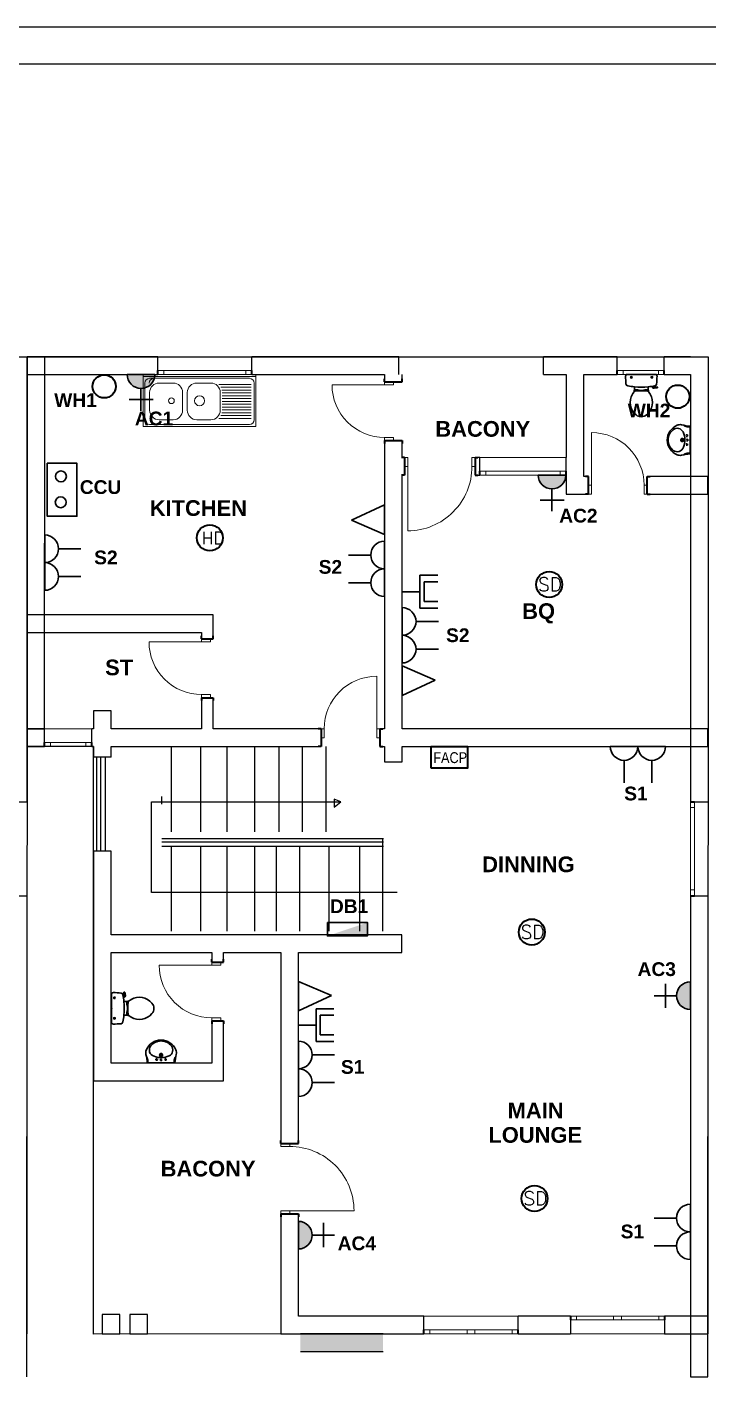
# Model space of a CAD drawing. Header units: inches. Extents: x 23 to 2032867, y 13 to 664695.
# Drawn here: x 296983 to 305670, y 297111 to 314318 of the extents above; entities that cross this region are included whole.
import ezdxf
from ezdxf.enums import TextEntityAlignment as Align

# ---------------------------------------------------------------- set-up
doc = ezdxf.new("R2010")
doc.units = ezdxf.units.IN
doc.header["$MEASUREMENT"] = 0
for name, pattern in [('DASHDOT', [1, 0.5, -0.25, 0, -0.25]), ('DASHED1', [1, 0.3, -0.4, 0.3]), ('Hidden Line', [391.222223, 282.222223, -109])]:
    doc.linetypes.add(name, pattern=pattern)
for name, color, linetype, lineweight, true_color in [('2D Drafting - General_Pen_No__62', 7, 'Continuous', 20, 0xaaaaaa), ('2D Drafting - General_Pen_No__82', 7, 'Continuous', 20, 0xaaaaaa), ('Annotation - Text_Pen_No__86', 7, 'Continuous', 20, 0x5555ff), ('ARCHICAD Doors_Pen_No__23', 7, 'Continuous', 20, 0xff6600), ('ARCHICAD Doors_Pen_No__3', 7, 'Continuous', 18, 0xff6600), ('ARCHICAD Windows_Pen_No__23', 7, 'Continuous', 20, 0xff6600), ('ARCHICAD Windows_Pen_No__3', 7, 'Continuous', 18, 0xff6600), ('Structural - Bearing_Pen_No__160', 7, 'Continuous', 20, 0xb4a35c), ('Structural - Bearing_Pen_No__89', 7, 'Continuous', 20, 0x71cebe)]:
    doc.layers.add(name, color=color, linetype=linetype, lineweight=lineweight, true_color=true_color)
for name, color, linetype, lineweight in [('ARCHICAD Doors_Pen_No__27', 7, 'Continuous', 35), ('ARCHICAD Windows_Pen_No__27', 7, 'Continuous', 35), ('Building', 8, 'Continuous', 18), ('Structural - Bearing_Pen_No__27', 7, 'Continuous', 35), ('watersupply', 4, 'DASHDOT', 25)]:
    doc.layers.add(name, color=color, linetype=linetype, lineweight=lineweight)
for name, color, linetype in [('E-inst.', 3, 'Continuous'), ('E-installation', 3, 'Continuous'), ('E-power', 1, 'Continuous'), ('LIAB', 8, 'Continuous'), ('PLOTYR', 15, 'Continuous'), ('smoke detector', 6, 'Continuous')]:
    doc.layers.add(name, color=color, linetype=linetype)
doc.styles.add('GENERATED_STYLE_2', font='arialbd.ttf')
doc.styles.add('NEW', font='swisseb.ttf', dxfattribs={"width": 0.75})
doc.styles.add('RomanS', font='romans.shx')
doc.styles.get("Standard").update_dxf_attribs({"font": 'arial.ttf'})

msp = doc.modelspace()

# ---------------------------------------------------------------- hatches: boundary and pattern name
at = {"layer": 'E-power', "linetype": 'Continuous', "lineweight": 30}
h = msp.add_hatch(color=1, dxfattribs=at)
h.dxf.hatch_style = 1
h.paths.add_polyline_path([(298261.422, 309887.909, 0.999795339), (298613.971, 309887.837)])
h = msp.add_hatch(color=1, dxfattribs=at)
h.dxf.hatch_style = 1
h.paths.add_polyline_path([(303503.544, 308606.444, 0.999795339), (303856.093, 308606.372)])
h = msp.add_hatch(color=1, dxfattribs=at)
h.dxf.hatch_style = 1
h.paths.add_polyline_path([(300817.997, 302732.799), (301325.629, 302903.507), (301325.629, 302732.799)])
h = msp.add_hatch(color=1, dxfattribs=at)
h.dxf.hatch_style = 1
h.paths.add_polyline_path([(305445.694, 302147.51, 0.999795339), (305445.622, 301794.961)])
h = msp.add_hatch(color=1, dxfattribs=at)
h.dxf.hatch_style = 1
h.paths.add_polyline_path([(300444.703, 298742.725, 0.999795339), (300444.775, 299095.274)])
at = {"layer": 'Structural - Bearing_Pen_No__160', "linetype": 'Continuous', "lineweight": 25}
msp.add_hatch(color=8, dxfattribs=at).paths.add_polyline_path([(300471.661, 297437.873), (301525.971, 297437.873), (301525.971, 297662.873), (300471.661, 297662.873)])

# ---------------------------------------------------------------- linework, layer by layer
at = {"layer": '2D Drafting - General_Pen_No__62', "color": 8, "linetype": 'Continuous', "lineweight": 25}
for p, q in [((298573.367, 303286.707), (298573.367, 304441.025)), ((298573.367, 304441.025), (300987.275, 304441.025)), ((300987.275, 304441.025), (300902.602, 304474.532)), ((300902.602, 304474.532), (300902.602, 304375.458)), ((300902.602, 304375.458), (300987.275, 304441.025)), ((301706.352, 303286.707), (298573.367, 303286.707))]:
    msp.add_line(p, q, dxfattribs=at)
at = {"layer": '2D Drafting - General_Pen_No__82', "color": 8, "linetype": 'Continuous', "lineweight": 25}
for p, q in [((298826.581, 304057.904), (298826.581, 305147.115)), ((298826.581, 304057.904), (298826.581, 305147.115)), ((299202.484, 304057.904), (299202.484, 305147.115)), ((299202.484, 304057.904), (299202.484, 305147.115)), ((299535.499, 304057.904), (299535.499, 305147.115)), ((299535.499, 304057.904), (299535.499, 305147.115)), ((299887.652, 304057.904), (299887.652, 305147.115)), ((299887.652, 304057.904), (299887.652, 305147.115)), ((300198.172, 304057.904), (300198.172, 305147.115)), ((300198.172, 304057.904), (300198.172, 305147.115)), ((300498.172, 304057.904), (300498.172, 305147.115)), ((300498.172, 304057.904), (300498.172, 305147.115)), ((300798.172, 304057.904), (300798.172, 305147.115)), ((300798.172, 304057.904), (300798.172, 305147.115)), ((297869.537, 305010.276), (297869.537, 303817.703)), ((297869.537, 305010.276), (297869.537, 303817.703)), ((297919.991, 305010.276), (297919.991, 303817.703)), ((297919.991, 305010.276), (297919.991, 303817.703)), ((297981.253, 305016.212), (297981.253, 303809.151)), ((297981.253, 305016.212), (297981.253, 303809.151)), ((298701.658, 304410.962), (298701.658, 304511.335)), ((298701.658, 304410.962), (298701.658, 304511.335)), ((298701.658, 303976.114), (301530.307, 303976.114)), ((298701.658, 303976.114), (301530.307, 303976.114)), ((298701.658, 303931.504), (301529.429, 303931.504)), ((298701.658, 303931.504), (301529.429, 303931.504)), ((298701.658, 303875.741), (301530.307, 303875.741)), ((298701.658, 303875.741), (301530.307, 303875.741)), ((298826.581, 302795.471), (298826.581, 303875.741)), ((298826.581, 302795.471), (298826.581, 303875.741)), ((299202.484, 302795.471), (299202.484, 303875.741)), ((299202.484, 302795.471), (299202.484, 303875.741)), ((299535.499, 302795.471), (299535.499, 303875.741)), ((299535.499, 302795.471), (299535.499, 303875.741)), ((299887.652, 302795.471), (299887.652, 303875.741)), ((299887.652, 302795.471), (299887.652, 303875.741)), ((300164.496, 302795.471), (300164.496, 303875.741)), ((300164.496, 302795.471), (300164.496, 303875.741)), ((300464.496, 302795.471), (300464.496, 303875.741)), ((300464.496, 302795.471), (300464.496, 303875.741)), ((300838.289, 302795.471), (300838.289, 303875.741)), ((300838.289, 302795.471), (300838.289, 303875.741)), ((301227.072, 302795.471), (301227.072, 303875.741)), ((301227.072, 302795.471), (301227.072, 303875.741)), ((301516.806, 303976.114), (301516.806, 302795.471)), ((301516.806, 303976.114), (301516.806, 302795.471))]:
    msp.add_line(p, q, dxfattribs=at)
at = {"layer": 'ARCHICAD Doors_Pen_No__23', "color": 8, "linetype": 'Continuous'}
for p, q in [((301544.174, 309796.196), (301544.174, 309756.196)), ((301659.174, 309796.196), (301544.174, 309796.196)), ((301544.174, 309756.196), (301659.174, 309756.196)), ((301659.174, 309756.196), (301659.174, 309796.196)), ((301659.174, 309086.196), (301544.174, 309086.196)), ((301544.174, 309086.196), (301544.174, 309046.196)), ((301544.174, 309046.196), (301659.174, 309046.196)), ((301659.174, 309046.196), (301659.174, 309086.196)), ((301839.203, 308831.408), (301799.203, 308831.408)), ((301799.203, 308831.408), (301799.203, 308716.408)), ((301799.203, 308716.408), (301839.203, 308716.408)), ((301839.203, 308716.408), (301839.203, 308831.408)), ((302699.203, 308831.408), (302659.203, 308831.408)), ((302659.203, 308831.408), (302659.203, 308716.408)), ((302659.203, 308716.408), (302699.203, 308716.408)), ((302699.203, 308716.408), (302699.203, 308831.408)), ((304145.247, 308477.904), (304185.247, 308477.904)), ((304145.247, 308362.904), (304145.247, 308477.904)), ((304185.247, 308362.904), (304145.247, 308362.904)), ((304185.247, 308477.904), (304185.247, 308362.904)), ((304855.247, 308362.904), (304855.247, 308477.904)), ((304855.247, 308477.904), (304895.247, 308477.904)), ((304895.247, 308362.904), (304855.247, 308362.904)), ((304895.247, 308477.904), (304895.247, 308362.904)), ((299209.892, 306519.231), (299209.892, 306479.231)), ((299324.892, 306519.231), (299209.892, 306519.231)), ((299209.892, 306479.231), (299324.892, 306479.231)), ((299324.892, 306479.231), (299324.892, 306519.231)), ((299324.892, 305809.231), (299209.892, 305809.231)), ((299209.892, 305809.231), (299209.892, 305769.231)), ((299209.892, 305769.231), (299324.892, 305769.231)), ((299324.892, 305769.231), (299324.892, 305809.231)), ((300774.213, 305372.115), (300734.213, 305372.115)), ((300734.213, 305372.115), (300734.213, 305257.115)), ((300734.213, 305257.115), (300774.213, 305257.115)), ((300774.213, 305257.115), (300774.213, 305372.115)), ((301484.213, 305372.115), (301444.213, 305372.115)), ((301444.213, 305372.115), (301444.213, 305257.115)), ((301444.213, 305257.115), (301484.213, 305257.115)), ((301484.213, 305257.115), (301484.213, 305372.115)), ((299339.381, 302398.956), (299339.381, 302358.956)), ((299454.381, 302398.956), (299339.381, 302398.956)), ((299339.381, 302358.956), (299454.381, 302358.956)), ((299454.381, 302358.956), (299454.381, 302398.956)), ((299454.381, 301688.956), (299339.381, 301688.956)), ((299339.381, 301688.956), (299339.381, 301648.956)), ((299339.381, 301648.956), (299454.381, 301648.956)), ((299454.381, 301648.956), (299454.381, 301688.956)), ((300219.739, 300089.261), (300219.739, 300049.261)), ((300334.739, 300089.261), (300219.739, 300089.261)), ((300334.739, 300049.261), (300334.739, 300089.261)), ((300219.739, 300049.261), (300334.739, 300049.261)), ((300334.739, 299229.261), (300219.739, 299229.261)), ((300219.739, 299229.261), (300219.739, 299189.261)), ((300334.739, 299189.261), (300334.739, 299229.261)), ((300219.739, 299189.261), (300334.739, 299189.261))]:
    msp.add_line(p, q, dxfattribs=at)
at = {"layer": 'ARCHICAD Doors_Pen_No__27', "color": 8, "linetype": 'Continuous'}
for p, q in [((301544.174, 309796.196), (301544.174, 309833.196)), ((301544.174, 309796.196), (301659.174, 309796.196)), ((301659.174, 309796.196), (301769.174, 309796.196)), ((301769.174, 309796.196), (301769.174, 309833.196)), ((301544.174, 309046.196), (301659.174, 309046.196)), ((301544.174, 309046.196), (301544.174, 309009.196)), ((301659.174, 309046.196), (301769.174, 309046.196)), ((301769.174, 309046.196), (301769.174, 309009.196)), ((301799.203, 308831.408), (301762.203, 308831.408)), ((301799.203, 308831.408), (301799.203, 308716.408)), ((301799.203, 308716.408), (301799.203, 308606.408)), ((302699.203, 308831.408), (302699.203, 308716.408)), ((302699.203, 308831.408), (302736.203, 308831.408)), ((302699.203, 308716.408), (302699.203, 308606.408)), ((301799.203, 308606.408), (301762.203, 308606.408)), ((302699.203, 308606.408), (302736.203, 308606.408)), ((304145.247, 308587.904), (304108.247, 308587.904)), ((304145.247, 308477.904), (304145.247, 308587.904)), ((304895.247, 308477.904), (304895.247, 308587.904)), ((304895.247, 308587.904), (304932.247, 308587.904)), ((304145.247, 308362.904), (304108.247, 308362.904)), ((304145.247, 308362.904), (304145.247, 308477.904)), ((304895.247, 308362.904), (304895.247, 308477.904)), ((304895.247, 308362.904), (304932.247, 308362.904)), ((299209.892, 306519.231), (299209.892, 306556.231)), ((299209.892, 306519.231), (299324.892, 306519.231)), ((299324.892, 306519.231), (299359.892, 306519.231)), ((299359.892, 306519.231), (299359.892, 306556.231)), ((299209.892, 305769.231), (299324.892, 305769.231)), ((299209.892, 305769.231), (299209.892, 305732.231)), ((299324.892, 305769.231), (299359.892, 305769.231)), ((299359.892, 305769.231), (299359.892, 305732.231)), ((300734.213, 305372.115), (300697.213, 305372.115)), ((300734.213, 305372.115), (300734.213, 305257.115)), ((300734.213, 305257.115), (300734.213, 305147.115)), ((301484.213, 305372.115), (301484.213, 305257.115)), ((301484.213, 305372.115), (301521.213, 305372.115)), ((301484.213, 305257.115), (301484.213, 305147.115)), ((300734.213, 305147.115), (300697.213, 305147.115)), ((301484.213, 305147.115), (301521.213, 305147.115)), ((299339.381, 302398.956), (299339.381, 302435.956)), ((299339.381, 302398.956), (299454.381, 302398.956)), ((299454.381, 302398.956), (299489.381, 302398.956)), ((299489.381, 302398.956), (299489.381, 302435.956)), ((299339.381, 301648.956), (299454.381, 301648.956)), ((299339.381, 301648.956), (299339.381, 301611.956)), ((299454.381, 301648.956), (299489.381, 301648.956)), ((299489.381, 301648.956), (299489.381, 301611.956)), ((300219.739, 300089.261), (300219.739, 300126.261)), ((300219.739, 300089.261), (300334.739, 300089.261)), ((300334.739, 300089.261), (300444.739, 300089.261)), ((300444.739, 300089.261), (300444.739, 300126.261)), ((300219.739, 299189.261), (300334.739, 299189.261)), ((300219.739, 299189.261), (300219.739, 299152.261)), ((300334.739, 299189.261), (300444.739, 299189.261)), ((300444.739, 299189.261), (300444.739, 299152.261))]:
    msp.add_line(p, q, dxfattribs=at)
at = {"layer": 'ARCHICAD Doors_Pen_No__3', "color": 8, "linetype": 'Continuous'}
for p, q in [((301544.174, 309756.196), (300874.174, 309756.196)), ((304185.247, 308477.904), (304185.247, 309147.904)), ((301839.203, 308716.408), (301839.203, 307896.408)), ((299209.892, 306479.231), (298539.892, 306479.231)), ((301444.213, 305372.115), (301444.213, 306042.115)), ((299339.381, 302358.956), (298669.381, 302358.956)), ((300334.739, 299229.261), (301154.739, 299229.261))]:
    msp.add_line(p, q, dxfattribs=at)
for centre, major_axis, start_param, end_param in [((301544.174, 309756.196), (473.762, 473.762), 2.35619449, 3.926990817), ((301839.203, 308716.408), (579.828, 579.828), 3.926990817, 5.497787144), ((299209.892, 306479.231), (473.762, 473.762), 2.35619449, 3.926990817), ((301444.213, 305372.115), (-473.762, 473.762), -0.785398163, 0.785398163), ((299339.381, 302358.956), (473.762, 473.762), 2.35619449, 3.926990817), ((300334.739, 299229.261), (-579.828, 579.828), 3.926990817, 5.497787144)]:
    msp.add_ellipse(centre, major_axis=major_axis, ratio=1, start_param=start_param, end_param=end_param, dxfattribs=at)
at = {"layer": 'ARCHICAD Doors_Pen_No__3', "color": 8, "linetype": 'Continuous', "extrusion": (0, 0, -1)}
msp.add_ellipse((304185.247, 308477.904), major_axis=(473.762, 473.762), ratio=1, start_param=-0.785398163, end_param=0.785398163, dxfattribs=at)
at = {"layer": 'ARCHICAD Windows_Pen_No__23', "color": 8, "linetype": 'Continuous'}
for p, q in [((298597.848, 309887.873), (298672.848, 309887.873)), ((298726.874, 309937.873), (298651.874, 309937.873)), ((298651.874, 309887.873), (298726.874, 309887.873)), ((298726.874, 309887.873), (298726.874, 309937.873)), ((299722.848, 309887.873), (299797.848, 309887.873)), ((299851.874, 309937.873), (299776.874, 309937.873)), ((299776.874, 309937.873), (299776.874, 309887.873)), ((299776.874, 309887.873), (299851.874, 309887.873)), ((304512.854, 309937.873), (304587.854, 309937.873)), ((304587.854, 309887.873), (304512.854, 309887.873)), ((304587.854, 309937.873), (304587.854, 309887.873)), ((305037.854, 309887.873), (305037.854, 309937.873)), ((305037.854, 309937.873), (305112.854, 309937.873)), ((305112.854, 309887.873), (305037.854, 309887.873)), ((302761.317, 308656.408), (302836.317, 308656.408)), ((302836.317, 308606.408), (302761.317, 308606.408)), ((302836.317, 308656.408), (302836.317, 308606.408)), ((303786.317, 308606.408), (303786.317, 308656.408)), ((303786.317, 308656.408), (303861.317, 308656.408)), ((303861.317, 308606.408), (303786.317, 308606.408)), ((303861.317, 308606.408), (303786.317, 308606.408)), ((303861.317, 308606.408), (303786.317, 308606.408)), ((297208.685, 305197.115), (297283.685, 305197.115)), ((297283.685, 305147.115), (297208.685, 305147.115)), ((297283.685, 305197.115), (297283.685, 305147.115)), ((297733.685, 305147.115), (297733.685, 305197.115)), ((297733.685, 305197.115), (297808.685, 305197.115)), ((297808.685, 305147.115), (297733.685, 305147.115)), ((305446.044, 304443.405), (305446.033, 304368.405)), ((305496.033, 304368.397), (305496.044, 304443.397)), ((305446.033, 304368.405), (305496.033, 304368.397)), ((305445.87, 303318.405), (305445.858, 303243.405)), ((305495.87, 303318.397), (305445.87, 303318.405)), ((305495.858, 303243.397), (305495.87, 303318.397)), ((303916.702, 297887.873), (303991.702, 297887.873)), ((303991.702, 297887.873), (303991.702, 297837.873)), ((304466.702, 297837.873), (304466.702, 297887.873)), ((304466.702, 297887.873), (304516.702, 297887.873)), ((304516.702, 297887.873), (304566.702, 297887.873)), ((304566.702, 297887.873), (304566.702, 297837.873)), ((305041.702, 297837.873), (305041.702, 297887.873)), ((305041.702, 297887.873), (305116.702, 297887.873)), ((302046.729, 297712.873), (302121.729, 297712.873)), ((302121.729, 297712.873), (302121.729, 297662.873)), ((302596.729, 297662.873), (302596.729, 297712.873)), ((302596.729, 297712.873), (302646.729, 297712.873)), ((302646.729, 297712.873), (302696.729, 297712.873)), ((302696.729, 297712.873), (302696.729, 297662.873)), ((303171.729, 297662.873), (303171.729, 297712.873)), ((303171.729, 297712.873), (303246.729, 297712.873)), ((303991.702, 297837.873), (303916.702, 297837.873)), ((304516.702, 297837.873), (304466.702, 297837.873)), ((304566.702, 297837.873), (304516.702, 297837.873)), ((305116.702, 297837.873), (305041.702, 297837.873)), ((302121.729, 297662.873), (302046.729, 297662.873)), ((302646.729, 297662.873), (302596.729, 297662.873)), ((302696.729, 297662.873), (302646.729, 297662.873)), ((303246.729, 297662.873), (303171.729, 297662.873))]:
    msp.add_line(p, q, dxfattribs=at)
at = {"layer": 'ARCHICAD Windows_Pen_No__27', "color": 8, "linetype": 'Continuous'}
for p, q in [((298651.874, 309887.873), (298651.874, 309937.873)), ((299851.874, 309887.873), (299851.874, 309937.873)), ((304512.854, 309887.873), (304512.854, 309937.873)), ((305112.854, 309887.873), (305112.854, 309937.873)), ((302761.317, 308606.408), (302761.317, 308656.408)), ((303861.317, 308606.408), (303861.317, 308656.408)), ((297208.685, 305147.115), (297208.685, 305197.115)), ((297808.685, 305147.115), (297808.685, 305197.115)), ((305446.044, 304443.405), (305496.044, 304443.397)), ((305445.858, 303243.405), (305495.858, 303243.397)), ((303916.702, 297887.873), (303916.702, 297837.873)), ((305116.702, 297887.873), (305116.702, 297837.873)), ((302046.729, 297662.873), (302046.729, 297712.873)), ((303246.729, 297662.873), (303246.729, 297712.873))]:
    msp.add_line(p, q, dxfattribs=at)
at = {"layer": 'ARCHICAD Windows_Pen_No__3', "color": 8, "linetype": 'Continuous'}
for p, q in [((299851.874, 310112.873), (298651.874, 310112.873)), ((305112.854, 310112.873), (304512.854, 310112.873)), ((299797.848, 309887.873), (298597.848, 309887.873)), ((299851.874, 309887.873), (298651.874, 309887.873)), ((298672.848, 309887.873), (299722.848, 309887.873)), ((299776.874, 309937.873), (298726.874, 309937.873)), ((298726.874, 309887.873), (299776.874, 309887.873)), ((305112.854, 309887.873), (304512.854, 309887.873)), ((304587.854, 309937.873), (305037.854, 309937.873)), ((305037.854, 309887.873), (304587.854, 309887.873)), ((303861.317, 308831.408), (302761.317, 308831.408)), ((303861.317, 308606.408), (302761.317, 308606.408)), ((302836.317, 308656.408), (303786.317, 308656.408)), ((303786.317, 308606.408), (302836.317, 308606.408)), ((297808.685, 305372.115), (297208.685, 305372.115)), ((297808.685, 305147.115), (297208.685, 305147.115)), ((297283.685, 305197.115), (297733.685, 305197.115)), ((297733.685, 305147.115), (297283.685, 305147.115)), ((296983.84, 303243.37), (296984.026, 304443.37)), ((305445.858, 303243.405), (305446.044, 304443.405)), ((305446.033, 304368.405), (305445.87, 303318.405)), ((305495.87, 303318.397), (305496.033, 304368.397)), ((303246.729, 297887.873), (302046.729, 297887.873)), ((303916.702, 297887.873), (305116.702, 297887.873)), ((303991.702, 297887.873), (304466.702, 297887.873)), ((304566.702, 297887.873), (305041.702, 297887.873)), ((302121.729, 297712.873), (302596.729, 297712.873)), ((302696.729, 297712.873), (303171.729, 297712.873)), ((304466.702, 297837.873), (303991.702, 297837.873)), ((305041.702, 297837.873), (304566.702, 297837.873)), ((303246.729, 297662.873), (302046.729, 297662.873)), ((302596.729, 297662.873), (302121.729, 297662.873)), ((303171.729, 297662.873), (302696.729, 297662.873)), ((303916.702, 297662.873), (305116.702, 297662.873))]:
    msp.add_line(p, q, dxfattribs=at)
at = {"layer": 'Building', "color": 8, "linetype": 'Continuous'}
for p, q in [((298456.673, 309887.873), (298531.673, 309887.873)), ((298463.814, 309887.873), (299663.814, 309887.873)), ((298538.814, 309887.873), (298463.814, 309887.873)), ((298938.814, 309887.873), (298463.814, 309887.873)), ((298592.84, 309887.873), (298517.84, 309887.873)), ((298592.84, 309887.873), (298517.84, 309887.873)), ((303698.795, 308606.408), (303773.795, 308606.408)), ((305445.658, 301952.258), (305445.658, 301877.258)), ((300444.739, 298937.977), (300444.739, 299012.977))]:
    msp.add_line(p, q, dxfattribs=at)
at = {"layer": 'Building', "color": 8, "linetype": 'Continuous', "lineweight": 20}
for p, q in [((298523.814, 309887.873), (298463.814, 309887.873)), ((298577.84, 309887.873), (298517.84, 309887.873)), ((298577.84, 309887.873), (298517.84, 309887.873)), ((298583.814, 309887.873), (298523.814, 309887.873)), ((299063.814, 309887.873), (298583.814, 309887.873))]:
    msp.add_line(p, q, dxfattribs=at)
at = {"layer": 'Building', "color": 8, "lineweight": 20}
for p, q in [((299903.814, 309887.873), (298463.814, 309887.873)), ((298463.814, 309887.873), (298463.814, 309227.873)), ((299903.814, 309227.873), (299903.814, 309887.873)), ((299903.814, 309863.873), (298463.814, 309863.873)), ((298487.814, 309779.873), (298487.814, 309311.873)), ((299819.814, 309839.873), (298547.814, 309839.873)), ((298847.814, 309779.873), (298667.814, 309779.873)), ((299327.814, 309779.873), (299147.814, 309779.873)), ((299429.46, 309761.873), (299843.814, 309761.873)), ((299455.798, 309725.873), (299843.814, 309725.873)), ((299879.814, 309311.873), (299879.814, 309779.873)), ((298547.814, 309659.873), (298547.814, 309431.873)), ((298967.814, 309659.873), (298967.814, 309431.873)), ((299027.814, 309659.873), (299027.814, 309431.873)), ((299447.814, 309659.873), (299447.814, 309431.873)), ((299468.654, 309689.873), (299843.814, 309689.873)), ((299471.814, 309653.873), (299843.814, 309653.873)), ((299471.814, 309617.873), (299843.814, 309617.873)), ((299471.814, 309581.873), (299843.814, 309581.873)), ((299471.814, 309545.873), (299843.814, 309545.873)), ((299468.654, 309401.873), (299843.814, 309401.873)), ((299471.814, 309509.873), (299843.814, 309509.873)), ((299471.814, 309473.873), (299843.814, 309473.873)), ((299471.814, 309437.873), (299843.814, 309437.873)), ((298463.814, 309227.873), (299903.814, 309227.873)), ((298547.814, 309251.873), (299819.814, 309251.873)), ((298667.814, 309311.873), (298847.814, 309311.873)), ((299147.814, 309311.873), (299327.814, 309311.873)), ((299429.46, 309329.873), (299843.814, 309329.873)), ((299455.798, 309365.873), (299843.814, 309365.873))]:
    msp.add_line(p, q, dxfattribs=at)
at = {"layer": 'Building', "linetype": 'Continuous', "lineweight": 30, "ltscale": 1000}
for p, q in [((305012.578, 309887.873), (304625.798, 309887.873)), ((304732.784, 309732.133), (304732.784, 309708.349)), ((304905.591, 309708.349), (304905.591, 309732.133)), ((304958.315, 309738.541), (304961.534, 309727.261)), ((304960.717, 309730.123), (304983.202, 309735.293)), ((304983.39, 309734.401), (304981.713, 309742.365)), ((305023.541, 309719.361), (304983.138, 309713.339)), ((304991.995, 309728.276), (305021.099, 309731.965)), ((305025.339, 309729.157), (305026.716, 309724.272)), ((304740.558, 309676.321), (304740.558, 309693.004)), ((304740.558, 309693.004), (304774.642, 309693.004)), ((304766.85, 309693.004), (304766.85, 309678.974)), ((304774.642, 309693.004), (304774.642, 309679.574)), ((304774.642, 309688.876), (304791.644, 309688.876)), ((304791.644, 309688.876), (304791.644, 309685.137)), ((304791.644, 309685.137), (304846.731, 309685.137)), ((304846.731, 309688.876), (304846.731, 309685.137)), ((304863.733, 309688.876), (304846.731, 309688.876)), ((304863.733, 309693.004), (304863.733, 309680.431)), ((304897.818, 309693.004), (304863.733, 309693.004)), ((304871.526, 309693.004), (304871.526, 309679.981)), ((304897.818, 309677.84), (304897.818, 309693.004)), ((305442.199, 309219.314), (305419.851, 309221.189)), ((305442.199, 309219.314, -1683.122), (305419.851, 309221.189, -1683.122)), ((305442.199, 308877.655), (305442.199, 309229.428)), ((305442.199, 308877.655, -1683.122), (305442.199, 309229.428, -1683.122)), ((305442.199, 308887.769), (305419.851, 308885.893)), ((305442.199, 308887.769, -1683.122), (305419.851, 308885.893, -1683.122)), ((298063.49, 302003.148), (298063.49, 301616.368)), ((298216.962, 301973.96), (298208.998, 301972.283)), ((298221.24, 301951.287), (298216.07, 301973.772)), ((298223.087, 301982.565), (298219.398, 302011.67)), ((298222.206, 302015.909), (298227.091, 302017.286)), ((298232.002, 302014.111), (298238.024, 301973.708)), ((298212.822, 301948.885), (298224.102, 301952.104)), ((298243.014, 301896.162), (298219.23, 301896.162)), ((298258.359, 301888.388), (298258.359, 301854.303)), ((298273.523, 301888.388), (298258.359, 301888.388)), ((298258.359, 301862.096), (298271.381, 301862.096)), ((298258.359, 301854.303), (298270.932, 301854.303)), ((298262.487, 301854.303), (298262.487, 301837.301)), ((298262.487, 301837.301), (298266.226, 301837.301)), ((298266.226, 301782.214), (298266.226, 301837.301)), ((298219.23, 301723.354), (298243.014, 301723.354)), ((298258.359, 301731.128), (298258.359, 301765.212)), ((298258.359, 301765.212), (298271.789, 301765.212)), ((298258.359, 301757.42), (298272.389, 301757.42)), ((298275.041, 301731.128), (298258.359, 301731.128)), ((298262.487, 301765.212), (298262.487, 301782.214)), ((298262.487, 301782.214), (298266.226, 301782.214)), ((298517.822, 301114.273), (298869.595, 301114.273)), ((298517.822, 301114.273, -1683.122), (298869.595, 301114.273, -1683.122)), ((298527.936, 301114.273), (298526.06, 301136.62)), ((298527.936, 301114.273, -1683.122), (298526.06, 301136.62, -1683.122)), ((298859.481, 301114.273), (298861.356, 301136.62)), ((298859.481, 301114.273, -1683.122), (298861.356, 301136.62, -1683.122))]:
    msp.add_line(p, q, dxfattribs=at)
at = {"layer": 'Building', "linetype": 'Continuous', "lineweight": 30, "ltscale": 50}
for p, q in [((304708.184, 309852.808), (304676.165, 309852.808)), ((304692.174, 309836.799), (304692.174, 309868.817)), ((304969.865, 309852.808), (304938.122, 309852.808)), ((304953.993, 309836.936), (304953.993, 309868.68)), ((305368.581, 309053.541), (305314.381, 309053.541)), ((305368.581, 309053.541, -1683.122), (305314.381, 309053.541, -1683.122)), ((305341.317, 309079.89), (305341.317, 309027.192)), ((305341.317, 309079.89, -1683.122), (305341.317, 309027.192, -1683.122)), ((298114.427, 301944.564), (298082.683, 301944.564)), ((298098.555, 301960.435), (298098.555, 301928.692)), ((298114.564, 301682.745), (298082.546, 301682.745)), ((298098.555, 301698.754), (298098.555, 301666.735)), ((298720.057, 301215.155), (298667.359, 301215.155)), ((298720.057, 301215.155, -1683.122), (298667.359, 301215.155, -1683.122)), ((298693.708, 301187.89), (298693.708, 301242.09)), ((298693.708, 301187.89, -1683.122), (298693.708, 301242.09, -1683.122))]:
    msp.add_line(p, q, dxfattribs=at)
at = {"layer": 'Building', "linetype": 'DASHED1', "lineweight": 30, "ltscale": 50}
for p, q in [((305415.556, 309109.645), (305380.632, 309109.645)), ((305415.556, 309109.645, -1683.122), (305380.632, 309109.645, -1683.122)), ((305419.968, 309053.541), (305385.044, 309053.541)), ((305419.968, 309053.541, -1683.122), (305385.044, 309053.541, -1683.122)), ((305398.514, 309127.335), (305398.514, 309091.955)), ((305398.514, 309127.335, -1683.122), (305398.514, 309091.955, -1683.122)), ((305402.926, 309035.851), (305402.926, 309071.231)), ((305402.926, 309035.851, -1683.122), (305402.926, 309071.231, -1683.122)), ((305415.556, 308997.437), (305380.632, 308997.437)), ((305415.556, 308997.437, -1683.122), (305380.632, 308997.437, -1683.122)), ((305398.514, 308979.747), (305398.514, 309015.127)), ((305398.514, 308979.747, -1683.122), (305398.514, 309015.127, -1683.122)), ((298619.914, 301157.958), (298655.294, 301157.958)), ((298619.914, 301157.958, -1683.122), (298655.294, 301157.958, -1683.122)), ((298637.604, 301140.915), (298637.604, 301175.84)), ((298637.604, 301140.915, -1683.122), (298637.604, 301175.84, -1683.122)), ((298676.018, 301153.545), (298711.399, 301153.545)), ((298676.018, 301153.545, -1683.122), (298711.399, 301153.545, -1683.122)), ((298693.708, 301136.503), (298693.708, 301171.427)), ((298693.708, 301136.503, -1683.122), (298693.708, 301171.427, -1683.122)), ((298767.503, 301157.958), (298732.122, 301157.958)), ((298767.503, 301157.958, -1683.122), (298732.122, 301157.958, -1683.122)), ((298749.812, 301140.915), (298749.812, 301175.84)), ((298749.812, 301140.915, -1683.122), (298749.812, 301175.84, -1683.122))]:
    msp.add_line(p, q, dxfattribs=at)
at = {"layer": 'Building', "linetype": 'Continuous', "lineweight": 30, "ltscale": 200}
for p, q in [((305437.639, 309058.102), (305446.759, 309058.102)), ((305446.759, 309058.102), (305437.639, 309048.981)), ((305446.759, 309048.981), (305437.639, 309058.102)), ((305437.639, 309058.102, -1683.122), (305446.759, 309058.102, -1683.122)), ((305446.759, 309058.102, -1683.122), (305437.639, 309048.981, -1683.122)), ((305446.759, 309048.981, -1683.122), (305437.639, 309058.102, -1683.122)), ((305437.639, 309048.981), (305446.759, 309048.981)), ((305437.639, 309048.981, -1683.122), (305446.759, 309048.981, -1683.122)), ((298698.269, 301109.712), (298689.148, 301118.833)), ((298689.148, 301118.833), (298689.148, 301109.712)), ((298689.148, 301109.712), (298698.269, 301118.833)), ((298698.269, 301109.712, -1683.122), (298689.148, 301118.833, -1683.122)), ((298689.148, 301118.833, -1683.122), (298689.148, 301109.712, -1683.122)), ((298689.148, 301109.712, -1683.122), (298698.269, 301118.833, -1683.122)), ((298698.269, 301118.833), (298698.269, 301109.712)), ((298698.269, 301118.833, -1683.122), (298698.269, 301109.712, -1683.122))]:
    msp.add_line(p, q, dxfattribs=at)
at = {"layer": 'Building', "linetype": 'Continuous', "ltscale": 200}
for p, q in [((298057.156, 301803.424), (298069.823, 301816.091)), ((298069.823, 301816.091), (298057.156, 301816.091)), ((298057.156, 301816.091), (298069.823, 301803.424)), ((298069.823, 301803.424), (298057.156, 301803.424))]:
    msp.add_line(p, q, dxfattribs=at)
at = {"layer": 'Building', "linetype": 'Continuous', "lineweight": 30, "ltscale": 50}
for centre in [(304692.174, 309852.808), (304953.993, 309852.808), (298098.555, 301944.564), (298098.555, 301682.745)]:
    msp.add_circle(centre, 9.351, dxfattribs=at)
at = {"layer": 'Building', "color": 8, "lineweight": 20}
for centre, radius in [((298825.282, 309553.907), 36.346), ((299185.147, 309553.907), 63.881)]:
    msp.add_circle(centre, radius, dxfattribs=at)
at = {"layer": 'Building', "linetype": 'Continuous', "lineweight": 30, "ltscale": 1000}
for centre, radius in [((305341.317, 309053.541), 18.608), ((305341.317, 309053.541, -1683.122), 18.608), ((305341.317, 309053.541), 10.99), ((305341.317, 309053.541, -1683.122), 10.99), ((298693.708, 301215.155), 18.608), ((298693.708, 301215.155, -1683.122), 18.608), ((298693.708, 301215.155), 10.99), ((298693.708, 301215.155, -1683.122), 10.99)]:
    msp.add_circle(centre, radius, dxfattribs=at)
at = {"layer": 'Building', "linetype": 'DASHED1', "lineweight": 30, "ltscale": 50}
for centre in [(305398.514, 309109.645), (305398.514, 309109.645, -1683.122), (305402.926, 309053.541), (305402.926, 309053.541, -1683.122), (305398.514, 308997.437), (305398.514, 308997.437, -1683.122), (298637.604, 301157.958), (298637.604, 301157.958, -1683.122), (298693.708, 301153.545), (298693.708, 301153.545, -1683.122), (298749.812, 301157.958), (298749.812, 301157.958, -1683.122)]:
    msp.add_circle(centre, 9.504, dxfattribs=at)
at = {"layer": 'Building', "linetype": 'Continuous', "lineweight": 30, "ltscale": 1000}
for centre, radius, start, end in [((304652.363, 309866.945), 33.819, 141.7697938, 181.0191617), ((304986.012, 309866.945), 33.819, 358.9808265, 38.2302081), ((305514.656, 309866.344), 896.106, 180.0000019, 186.330877), ((304650.347, 309770.452), 26.494, 186.330877, 259.2903908), ((304819.188, 310663.2), 935.068, 259.2903908, 264.6980974), ((304819.368, 310661.26), 933.119, 264.6980974, 275.3019114), ((304819.188, 310663.2), 935.068, 275.3019114, 280.7270761), ((304980.266, 309732.607), 19.481, 195.9271971, 278.4778948), ((304991.015, 309736.007), 7.792, 191.8886154, 277.22379), ((304988.371, 309770.135), 26.118, 280.7270761, 353.6508475), ((304123.719, 309866.344), 896.106, 353.6508475, 0), ((305021.589, 309728.1), 3.896, 15.7397884, 97.2238087), ((305022.966, 309723.215), 3.896, 278.4778948, 15.7397884), ((304881.887, 309532.499), 204.567, 148.9077103, 230.8791806), ((305006.984, 309457.058), 350.65, 146.1570702, 148.9077103), ((304632.218, 309708.349), 100.566, 326.1570684, 0), ((304740.873, 309660.662), 15.584, 96.9358105, 142.5800181), ((304826.112, 308959.965), 721.447, 84.3005444, 96.9358206), ((304756.488, 309532.499), 204.567, 309.1208282, 31.0923054), ((304896.211, 309662.338), 15.584, 37.7817379, 84.3005444), ((305006.157, 309708.349), 100.566, 180.0000019, 213.8429404), ((304631.392, 309457.058), 350.65, 31.0923054, 33.8429316), ((304819.188, 309455.404), 105.195, 230.8791806, 309.1208282), ((305353.445, 309053.546), 203.147, 112.4424723, 248.1531127), ((305353.445, 309053.546, -1683.122), 203.147, 112.4424723, 248.1531127), ((305276.942, 309120.565), 82.661, 25.2174734, 128.537704), ((305276.942, 309120.565, -1683.122), 82.661, 25.2174734, 128.537704), ((305315.638, 309145.308), 103.901, 80.4525984, 112.4906661), ((305315.638, 309145.308, -1683.122), 103.901, 80.4525984, 112.4906661), ((305483.685, 309811.677), 583.726, 255.0270052, 265.9244355), ((305483.685, 309811.677, -1683.122), 583.726, 255.0270052, 265.9244355), ((305419.851, 309325.091), 103.901, 239.9007316, 270.0000094), ((305419.851, 309325.091, -1683.122), 103.901, 239.9007316, 270.0000094), ((305330.327, 309053.541), 168.347, 128.53754, 231.4625075), ((305330.327, 309053.541, -1683.122), 168.347, 128.53754, 231.4625075), ((305136.966, 309053.188), 238.006, 337.8276538, 25.5349405), ((305136.966, 309053.188, -1683.122), 238.006, 337.8276538, 25.5349405), ((305277.294, 308987.473), 83.628, 231.6817737, 343.2461383), ((305277.294, 308987.473, -1683.122), 83.628, 231.6817737, 343.2461383), ((305326.207, 308979.28), 124.156, 245.8931025, 246.0931451), ((305326.207, 308979.28, -1683.122), 124.156, 245.8931025, 246.0931451), ((305315.638, 308961.774), 103.901, 247.5093438, 279.5474663), ((305315.638, 308961.774, -1683.122), 103.901, 247.5093438, 279.5474663), ((305483.686, 308295.405), 583.726, 94.075602, 104.9730049), ((305483.686, 308295.405, -1683.122), 583.726, 94.075602, 104.9730049), ((305419.851, 308781.992), 103.901, 90.0000006, 120.0992783), ((305419.851, 308781.992, -1683.122), 103.901, 90.0000006, 120.0992783), ((298084.418, 301976.582), 33.819, 88.9808265, 128.2302081), ((298085.019, 301114.289), 896.106, 83.6508475, 90), ((298181.228, 301978.941), 26.118, 10.7270761, 83.6508475), ((297288.163, 301809.758), 935.068, 5.3019114, 10.7270761), ((298215.356, 301981.585), 7.792, 281.8886154, 7.22379), ((298223.263, 302012.159), 3.896, 105.7397884, 187.2238087), ((298218.756, 301970.836), 19.481, 285.9271971, 8.4778948), ((298228.148, 302013.536), 3.896, 8.4778948, 105.7397884), ((297290.103, 301809.938), 933.119, 354.6980974, 5.3019114), ((298243.014, 301996.727), 100.566, 270.0000019, 303.8429404), ((298991.398, 301816.682), 721.447, 174.3005444, 186.9358206), ((298289.024, 301886.781), 15.584, 127.7817379, 174.3005444), ((298494.304, 301621.962), 350.65, 121.0923054, 123.8429316), ((298418.864, 301747.058), 204.567, 39.1208282, 121.0923054), ((298495.959, 301809.758), 105.195, 320.8791806, 39.1208282), ((298180.911, 301640.917), 26.494, 276.330877, 349.2903908), ((297288.163, 301809.758), 935.068, 349.2903908, 354.6980974), ((298243.014, 301622.789), 100.566, 56.1570684, 90), ((298290.701, 301731.444), 15.584, 186.9358105, 232.5800181), ((298494.304, 301997.554), 350.65, 236.1570702, 238.9077103), ((298418.864, 301872.457), 204.567, 238.9077103, 320.8791806), ((298084.418, 301642.933), 33.819, 231.7697938, 271.0191617), ((298085.019, 302505.226), 896.106, 270.0000019, 276.330877), ((298693.713, 301203.026), 203.147, 22.4424723, 158.1531127), ((298693.713, 301203.026, -1683.122), 203.147, 22.4424723, 158.1531127), ((298627.64, 301279.177), 83.628, 141.6817737, 253.2461383), ((298627.64, 301279.177, -1683.122), 83.628, 141.6817737, 253.2461383), ((298693.708, 301226.144), 168.347, 38.53754, 141.4625075), ((298693.708, 301226.144, -1683.122), 168.347, 38.53754, 141.4625075), ((298760.732, 301279.53), 82.661, 295.2174734, 38.537704), ((298760.732, 301279.53, -1683.122), 82.661, 295.2174734, 38.537704), ((298601.941, 301240.833), 103.901, 157.5093438, 189.5474663), ((298601.941, 301240.833, -1683.122), 103.901, 157.5093438, 189.5474663), ((297935.572, 301072.786), 583.726, 4.075602, 14.9730049), ((297935.572, 301072.786, -1683.122), 583.726, 4.075602, 14.9730049), ((298619.447, 301230.264), 124.156, 155.8931025, 156.0931451), ((298619.447, 301230.264, -1683.122), 124.156, 155.8931025, 156.0931451), ((298422.159, 301136.62), 103.901, 0.0000006, 30.0992783), ((298422.159, 301136.62, -1683.122), 103.901, 0.0000006, 30.0992783), ((298693.355, 301419.505), 238.006, 247.8276538, 295.5349405), ((298693.355, 301419.505, -1683.122), 238.006, 247.8276538, 295.5349405), ((298965.258, 301136.62), 103.901, 149.9007316, 180.0000094), ((298965.258, 301136.62, -1683.122), 103.901, 149.9007316, 180.0000094), ((299451.845, 301072.786), 583.726, 165.0270052, 175.9244355), ((299451.845, 301072.786, -1683.122), 583.726, 165.0270052, 175.9244355), ((298785.475, 301240.833), 103.901, 350.4525984, 22.4906661), ((298785.475, 301240.833, -1683.122), 103.901, 350.4525984, 22.4906661)]:
    msp.add_arc(centre, radius, start, end, dxfattribs=at)
at = {"layer": 'Building', "color": 8, "lineweight": 20}
for centre, radius, start, end in [((298547.814, 309779.873), 60, 90, 180), ((298601.84, 309779.873), 60, 90, 180), ((298667.814, 309659.873), 120, 90, 180), ((298847.814, 309659.873), 120, 0, 90), ((299147.814, 309659.873), 120, 90, 180), ((299327.814, 309659.873), 120, 0, 90), ((299819.814, 309779.873), 60, 0, 90), ((298667.814, 309431.873), 120, 180, 270), ((298847.814, 309431.873), 120, 270, 0), ((299147.814, 309431.873), 120, 180, 270), ((299327.814, 309431.873), 120, 270, 0), ((298547.814, 309311.873), 60, 180, 270), ((299819.814, 309311.873), 60, 270, 0)]:
    msp.add_arc(centre, radius, start, end, dxfattribs=at)
at = {"layer": 'E-inst.', "lineweight": 35}
msp.add_lwpolyline([(302140.244, 304871.884), (302140.244, 305147.115), (302604.217, 305147.115), (302604.217, 304871.884)], close=True, dxfattribs=at)
for centre in [(299315.826, 307807.048), (303644.082, 307211.783), (303422.121, 302781.871), (303457.951, 299386.023)]:
    msp.add_circle(centre, 166.059, dxfattribs=at)
at = {"layer": 'E-installation', "color": 5, "linetype": 'Continuous', "lineweight": 30, "ltscale": 250}
for p, q in [((301121.445, 308030.348), (301544.174, 308225.665)), ((301544.174, 307850.252), (301544.174, 308226.226)), ((301121.445, 308030.348), (301544.174, 307850.252)), ((302191.902, 305994.138), (301769.174, 306174.233)), ((301769.174, 306174.233), (301769.174, 305798.259)), ((302191.902, 305994.138), (301769.174, 305798.82)), ((300867.467, 301972.527), (300444.739, 302152.623)), ((300444.739, 302152.623), (300444.739, 301776.648)), ((300867.467, 301972.527), (300444.739, 301777.209))]:
    msp.add_line(p, q, dxfattribs=at)
at = {"layer": 'E-power', "color": 1, "linetype": 'Continuous', "lineweight": 30}
for p, q in [((298613.971, 309887.837), (298261.422, 309887.909)), ((298437.566, 309569.086), (298285.286, 309569.148)), ((298437.624, 309711.635), (298437.507, 309426.536)), ((298437.566, 309569.086), (298593.371, 309569.022)), ((303856.093, 308606.372), (303503.544, 308606.444)), ((303679.746, 308430.17), (303679.629, 308145.072)), ((303679.688, 308287.621), (303527.408, 308287.683)), ((303679.688, 308287.621), (303835.493, 308287.557)), ((297209.289, 307843.028), (297209.289, 307490.479)), ((297385.563, 307666.923), (297670.662, 307666.923)), ((301544.174, 307411.539), (301544.174, 307764.088)), ((297209.289, 307490.309), (297209.289, 307137.76)), ((301367.899, 307587.644), (301082.801, 307587.644)), ((297385.563, 307314.204), (297670.662, 307314.204)), ((301544.174, 307058.821), (301544.174, 307411.369)), ((301995.55, 307120.465), (301995.55, 307329.259)), ((301995.55, 307329.259), (302221.926, 307329.259)), ((301367.899, 307234.925), (301082.801, 307234.925)), ((301995.55, 307120.465), (301769.174, 307120.465)), ((301995.55, 307120.465), (301995.55, 306911.671)), ((301769.174, 306917.006), (301769.174, 306564.457)), ((301995.55, 306911.671), (302221.926, 306911.671)), ((301945.448, 306740.901), (302230.547, 306740.901)), ((301769.174, 306564.287), (301769.174, 306211.738)), ((301945.448, 306388.182), (302230.547, 306388.182)), ((304775.908, 305147.115), (304423.359, 305147.115)), ((305128.627, 305147.115), (304776.078, 305147.115)), ((304599.803, 304970.84), (304599.803, 304685.742)), ((304952.522, 304970.84), (304952.522, 304685.742)), ((305445.622, 301794.961), (305445.694, 302147.51)), ((305126.87, 301971.366), (305126.932, 302123.646)), ((300671.115, 301595.842), (300671.115, 301804.635)), ((300671.115, 301804.635), (300897.491, 301804.635)), ((305269.419, 301971.308), (304984.321, 301971.424)), ((305126.87, 301971.366), (305126.806, 301815.56)), ((300671.115, 301595.842), (300444.739, 301595.842)), ((300671.115, 301595.842), (300671.115, 301387.048)), ((300444.739, 301392.382), (300444.739, 301039.833)), ((300671.115, 301387.048), (300897.491, 301387.048)), ((300621.013, 301216.278), (300906.112, 301216.278)), ((300444.739, 301039.663), (300444.739, 300687.114)), ((300621.013, 300863.559), (300906.112, 300863.559)), ((305445.193, 298960.523), (305445.193, 299313.071)), ((300444.775, 299095.274), (300444.703, 298742.725)), ((300763.526, 298918.869), (300763.59, 299074.675)), ((305268.919, 299136.627), (304983.82, 299136.627)), ((300620.977, 298918.928), (300906.076, 298918.811)), ((300763.526, 298918.869), (300763.464, 298766.589)), ((305445.193, 298607.804), (305445.193, 298960.353)), ((305268.919, 298783.908), (304983.82, 298783.908))]:
    msp.add_line(p, q, dxfattribs=at)
at = {"layer": 'E-power', "color": 5, "linetype": 'Continuous', "lineweight": 30}
for p, q in [((302049.367, 307246.076), (302221.926, 307246.076)), ((302049.367, 307120.465), (302049.367, 307246.076)), ((302049.367, 307120.465), (302049.367, 306994.855)), ((302049.367, 306994.855), (302221.926, 306994.855)), ((300724.932, 301721.452), (300897.491, 301721.452)), ((300724.932, 301595.842), (300724.932, 301721.452)), ((300724.932, 301595.842), (300724.932, 301470.231)), ((300724.932, 301470.231), (300897.491, 301470.231))]:
    msp.add_line(p, q, dxfattribs=at)
at = {"layer": 'E-power', "color": 1, "linetype": 'Continuous', "lineweight": 30}
for points in [[(297241.246, 308758.313), (297621.325, 308758.313), (297621.325, 308082.934), (297241.246, 308082.934)], [(300815.265, 302904.39), (301325.629, 302904.39), (301325.629, 302732.799), (300815.265, 302732.799)]]:
    msp.add_lwpolyline(points, close=True, dxfattribs=at)
for centre in [(297416.874, 308589.472), (297413.592, 308259.669)]:
    msp.add_circle(centre, 69.362, dxfattribs=at)
for centre, start, end in [((298437.696, 309887.909), 179.9765451, 359.9765451), ((303679.818, 308606.444), 179.9765451, 359.9765451), ((297209.289, 307666.923), 270, 90), ((301544.174, 307587.644), 90, 270), ((297209.289, 307314.204), 270, 90), ((301544.174, 307234.925), 90, 270), ((301769.174, 306740.901), 270, 90), ((301769.174, 306388.182), 270, 90), ((304599.803, 305147.115), 180, 0), ((304952.522, 305147.115), 180, 0), ((305445.694, 301971.235), 89.9765451, 269.9765451), ((300444.739, 301216.278), 270, 90), ((300444.739, 300863.559), 270, 90), ((305445.193, 299136.627), 90, 270), ((300444.703, 298919), 269.9765451, 89.9765451), ((305445.193, 298783.908), 90, 270)]:
    msp.add_arc(centre, 176.274, start, end, dxfattribs=at)
at = {"layer": 'LIAB', "color": 7, "linetype": 'Continuous', "ltscale": 256.031999}
msp.add_line((278474.445, 313848.172), (315904.56, 313848.172), dxfattribs=at)
at = {"layer": 'PLOTYR', "color": 1, "linetype": 'Continuous', "ltscale": 250}
msp.add_line((277881.412, 314317.594), (316373.982, 314317.594), dxfattribs=at)
at = {"layer": 'Structural - Bearing_Pen_No__27', "color": 8, "linetype": 'Continuous', "lineweight": 25}
for p, q in [((297209.906, 310112.827), (296984.906, 310112.873)), ((298651.874, 310112.873), (296984.906, 310112.873)), ((297208.685, 305372.057), (297209.906, 310112.827)), ((298651.874, 309937.873), (298651.874, 310112.873)), ((299851.874, 309937.873), (299851.874, 310112.873)), ((301544.174, 310112.873), (299851.874, 310112.873)), ((301725.107, 310112.873), (301544.174, 310112.873)), ((301725.107, 309887.873), (301725.107, 310112.873)), ((303572.377, 309887.873), (303572.377, 310112.873)), ((304512.854, 310112.873), (303572.377, 310112.873)), ((304512.854, 309937.873), (304512.854, 310112.873)), ((305112.854, 309937.873), (305112.854, 310112.873)), ((305446.924, 310112.873), (305112.854, 310112.873)), ((296984.848, 309887.873), (296983.685, 305372.115)), ((296984.026, 304443.37), (296984.871, 309887.873)), ((296984.906, 309887.873), (298651.874, 309887.873)), ((298651.874, 309887.873), (298651.874, 309937.873)), ((299851.874, 309887.873), (299851.874, 309937.873)), ((299851.874, 309887.873), (301544.174, 309887.873)), ((301544.174, 309887.873), (301544.174, 309796.196)), ((301769.174, 309796.196), (301769.174, 309887.873)), ((303572.377, 309887.873), (303860.1, 309887.873)), ((303860.1, 309887.873), (303860.1, 308831.408)), ((304085.1, 309887.873), (304512.854, 309887.873)), ((304085.1, 308587.904), (304085.1, 309887.873)), ((304512.854, 309887.873), (304512.854, 309937.873)), ((305112.854, 309887.873), (305112.854, 309937.873)), ((305112.854, 309887.873), (305446.889, 309887.873)), ((305446.889, 309887.873), (305446.044, 304443.405)), ((301544.174, 309796.196), (301544.174, 309833.196)), ((301544.174, 309796.196), (301659.174, 309796.196)), ((301659.174, 309796.196), (301769.174, 309796.196)), ((301769.174, 309796.196), (301769.174, 309833.196)), ((301544.174, 309046.196), (301544.174, 309009.196)), ((301544.174, 309046.196), (301659.174, 309046.196)), ((301544.174, 309046.196), (301544.174, 305372.115)), ((301659.174, 309046.196), (301769.174, 309046.196)), ((301769.174, 309046.196), (301769.174, 309009.196)), ((301769.174, 308831.408), (301769.174, 309046.196)), ((301799.203, 308831.408), (301762.203, 308831.408)), ((301799.203, 308831.408), (301769.174, 308831.408)), ((301799.203, 308831.408), (301799.203, 308716.408)), ((301799.203, 308716.408), (301799.203, 308606.408)), ((302699.203, 308831.408), (302736.203, 308831.408)), ((302699.203, 308831.408), (302699.203, 308716.408)), ((302761.317, 308831.408), (302699.203, 308831.408)), ((302699.203, 308716.408), (302699.203, 308606.408)), ((302761.317, 308656.408), (302761.317, 308831.408)), ((303861.317, 308656.408), (303861.317, 308831.408)), ((301799.203, 308606.408), (301762.203, 308606.408)), ((301769.174, 305372.115), (301769.174, 308606.408)), ((301769.174, 308606.408), (301799.203, 308606.408)), ((302699.203, 308606.408), (302736.203, 308606.408)), ((302699.203, 308606.408), (302761.317, 308606.408)), ((302761.317, 308606.408), (302761.317, 308656.408)), ((303860.1, 308606.408), (303860.1, 308362.904)), ((303861.317, 308606.408), (303861.317, 308656.408)), ((304145.247, 308587.904), (304085.1, 308587.904)), ((304145.247, 308587.904), (304108.247, 308587.904)), ((304145.247, 308477.904), (304145.247, 308587.904)), ((304895.247, 308587.904), (304932.247, 308587.904)), ((304895.247, 308477.904), (304895.247, 308587.904)), ((305669.906, 308587.904), (304895.247, 308587.904)), ((305669.906, 308362.904), (305669.906, 308587.904)), ((303860.1, 308362.904), (304145.247, 308362.904)), ((304145.247, 308362.904), (304108.247, 308362.904)), ((304145.247, 308362.904), (304145.247, 308477.904)), ((304895.247, 308362.904), (304895.247, 308477.904)), ((304895.247, 308362.904), (304932.247, 308362.904)), ((304895.247, 308362.904), (305669.906, 308362.904)), ((296984.906, 306825.373), (296984.906, 306600.373)), ((299359.892, 306825.373), (296984.906, 306825.373)), ((299359.892, 306519.231), (299359.892, 306825.373)), ((296984.906, 306600.373), (299209.892, 306600.373)), ((299209.892, 306600.373), (299209.892, 306519.231)), ((299209.892, 306519.231), (299209.892, 306556.231)), ((299209.892, 306519.231), (299324.892, 306519.231)), ((299324.892, 306519.231), (299359.892, 306519.231)), ((299359.892, 306519.231), (299359.892, 306556.231)), ((299209.892, 305769.231), (299209.892, 305732.231)), ((299209.892, 305769.231), (299324.892, 305769.231)), ((299209.892, 305769.231), (299209.892, 305372.115)), ((299324.892, 305769.231), (299359.892, 305769.231)), ((299359.892, 305769.231), (299359.892, 305732.231)), ((299359.892, 305372.115), (299359.892, 305769.231)), ((297832.156, 305600.545), (297832.156, 305372.115)), ((298057.156, 305600.545), (297832.156, 305600.545)), ((298057.156, 305372.115), (298057.156, 305600.545)), ((296983.685, 305372.115), (296983.685, 305147.115)), ((297208.685, 305372.115), (296983.685, 305372.115)), ((296983.685, 305372.115), (297208.685, 305372.057)), ((297208.685, 305197.115), (297208.685, 305372.115)), ((297808.685, 305197.115), (297808.685, 305372.115)), ((297832.156, 305372.115), (297808.685, 305372.115)), ((299209.892, 305372.115), (298057.156, 305372.115)), ((300734.213, 305372.115), (299359.892, 305372.115)), ((300734.213, 305372.115), (300697.213, 305372.115)), ((300734.213, 305372.115), (300734.213, 305257.115)), ((300734.213, 305257.115), (300734.213, 305147.115)), ((301484.213, 305372.115), (301521.213, 305372.115)), ((301484.213, 305372.115), (301484.213, 305257.115)), ((301544.174, 305372.115), (301484.213, 305372.115)), ((301484.213, 305257.115), (301484.213, 305147.115)), ((305669.906, 305372.115), (301769.174, 305372.115)), ((305669.906, 305147.115), (305669.906, 305372.115)), ((296983.685, 305147.115), (297208.685, 305147.115)), ((297208.685, 305147.115), (297208.685, 305197.115)), ((297808.685, 305147.115), (297808.685, 305197.115)), ((297808.685, 305147.115), (297832.156, 305147.115)), ((297832.156, 305147.115), (297832.156, 305012.681)), ((298057.156, 305147.115), (300734.213, 305147.115)), ((298057.156, 305012.681), (298057.156, 305147.115)), ((300734.213, 305147.115), (300697.213, 305147.115)), ((301484.213, 305147.115), (301521.213, 305147.115)), ((301484.213, 305147.115), (301544.174, 305147.115)), ((301544.174, 305147.115), (301544.174, 304952.885)), ((301769.174, 305147.115), (305669.906, 305147.115)), ((301769.174, 304952.885), (301769.174, 305147.115)), ((298057.156, 305012.681), (297832.156, 305012.681)), ((301544.174, 304952.885), (301769.174, 304952.885)), ((296809.026, 304443.397), (296984.026, 304443.37)), ((305446.044, 304443.405), (305496.044, 304443.397)), ((305496.044, 304443.397), (305671.044, 304443.37)), ((298057.156, 303812.681), (297832.156, 303812.681)), ((297832.156, 303812.681), (297832.156, 300884.712)), ((298057.156, 302747.471), (298057.156, 303812.681)), ((296808.84, 303243.397), (296983.84, 303243.37)), ((296982.889, 297111.244), (296983.84, 303243.37)), ((305445.858, 303243.405), (305444.906, 297111.279)), ((305445.858, 303243.405), (305495.858, 303243.397)), ((305495.858, 303243.397), (305670.858, 303243.37)), ((305669.906, 297111.244), (305670.858, 303243.37)), ((301762.902, 302747.471), (298057.156, 302747.471)), ((301762.902, 302522.471), (301762.902, 302747.471)), ((298057.156, 302522.471), (299339.381, 302522.471)), ((298057.156, 301109.712), (298057.156, 302522.471)), ((299339.381, 302522.471), (299339.381, 302398.956)), ((299489.381, 302522.471), (300219.739, 302522.471)), ((299489.381, 302398.956), (299489.381, 302522.471)), ((300219.739, 302522.471), (300219.739, 300089.261)), ((300444.739, 300089.261), (300444.739, 302522.471)), ((300444.739, 302522.471), (301762.902, 302522.471)), ((299339.381, 302398.956), (299339.381, 302435.956)), ((299339.381, 302398.956), (299454.381, 302398.956)), ((299454.381, 302398.956), (299489.381, 302398.956)), ((299489.381, 302398.956), (299489.381, 302435.956)), ((299339.381, 301648.956), (299339.381, 301611.956)), ((299339.381, 301648.956), (299454.381, 301648.956)), ((299339.381, 301648.956), (299339.381, 301109.712)), ((299454.381, 301648.956), (299489.381, 301648.956)), ((299489.381, 301648.956), (299489.381, 301611.956)), ((299489.381, 300884.712), (299489.381, 301648.956)), ((299339.381, 301109.712), (298057.156, 301109.712)), ((297832.156, 300884.712), (299489.381, 300884.712)), ((300219.739, 300089.261), (300219.739, 300126.261)), ((300219.739, 300089.261), (300334.739, 300089.261)), ((300334.739, 300089.261), (300444.739, 300089.261)), ((300444.739, 300089.261), (300444.739, 300126.261)), ((300219.739, 299189.261), (300219.739, 299152.261)), ((300219.739, 299189.261), (300334.739, 299189.261)), ((300219.739, 299189.261), (300219.739, 297662.873)), ((300334.739, 299189.261), (300444.739, 299189.261)), ((300444.739, 299189.261), (300444.739, 299152.261)), ((300444.739, 297887.873), (300444.739, 299189.261)), ((298167.852, 297905.818), (297942.852, 297905.818)), ((297942.852, 297905.818), (297942.852, 297662.873)), ((298167.852, 297662.873), (298167.852, 297905.818)), ((298521.132, 297905.818), (298296.132, 297905.818)), ((298296.132, 297905.818), (298296.132, 297662.873)), ((298521.132, 297662.873), (298521.132, 297905.818)), ((302046.729, 297887.873), (300444.739, 297887.873)), ((302046.729, 297712.873), (302046.729, 297887.873)), ((303246.729, 297712.873), (303246.729, 297887.873)), ((303916.702, 297887.873), (303246.729, 297887.873)), ((303916.702, 297887.873), (303916.702, 297837.873)), ((305116.702, 297887.873), (305116.702, 297837.873)), ((305669.906, 297887.873), (305116.702, 297887.873)), ((305669.906, 297662.873), (305669.906, 297887.873)), ((302046.729, 297662.873), (302046.729, 297712.873)), ((303246.729, 297662.873), (303246.729, 297712.873)), ((303916.702, 297837.873), (303916.702, 297662.873)), ((305116.702, 297837.873), (305116.702, 297662.873)), ((297942.852, 297662.873), (298167.852, 297662.873)), ((298296.132, 297662.873), (298521.132, 297662.873)), ((300219.739, 297662.873), (302046.729, 297662.873)), ((301525.971, 297662.873), (300471.661, 297662.873)), ((303246.729, 297662.873), (303916.702, 297662.873)), ((305116.702, 297662.873), (305669.906, 297662.873)), ((300471.661, 297437.873), (301525.971, 297437.873)), ((305444.906, 297111.279), (305669.906, 297111.244))]:
    msp.add_line(p, q, dxfattribs=at)
at = {"layer": 'Structural - Bearing_Pen_No__89', "color": 8, "linetype": 'Continuous', "lineweight": 25}
for p, q in [((288297.889, 310112.873), (296984.906, 310112.873)), ((296984.906, 310112.873), (296982.889, 297662.873)), ((296983.685, 305147.115), (296984.906, 310112.873)), ((296984.906, 310112.873), (305671.924, 310112.873)), ((305671.924, 310112.873), (305669.906, 297662.873)), ((297832.156, 305147.115), (296983.685, 305147.115)), ((297832.156, 297655.487), (297832.156, 305147.115)), ((305669.906, 297662.873), (297832.156, 297655.487))]:
    msp.add_line(p, q, dxfattribs=at)
at = {"layer": 'watersupply', "color": 1, "linetype": 'Continuous', "lineweight": 35, "ltscale": 10}
for centre in [(297968.976, 309737.298), (305284.613, 309606.46)]:
    msp.add_circle(centre, 147.921, dxfattribs=at)

# ---------------------------------------------------------------- texts
at = {"layer": 'Annotation - Text_Pen_No__86', "color": 8, "linetype": 'Hidden Line', "lineweight": 25, "style": 'GENERATED_STYLE_2'}
for s, p in [('BACONY', (302192.113, 309095.492)), ('KITCHEN', (298548.783, 308086.329)), ('BQ', (303299.919, 306772.671)), ('ST', (297980.201, 306054.907)), ('DINNING', (302789.666, 303545.529)), ('MAIN', (303114.485, 300409.646)), ('LOUNGE', (302868.783, 300096.744)), ('BACONY', (298688.505, 299667.014))]:
    msp.add_text(s, height=200, dxfattribs=at).set_placement(p)
at = {"layer": 'E-inst.', "color": 7, "lineweight": 20, "width": 0.833}
msp.add_text('FACP', height=138.8222, dxfattribs=at).set_placement((302166.397, 304935.839, -111.058))
at = {"layer": 'E-power', "color": 7, "linetype": 'Continuous', "lineweight": 30, "style": 'NEW'}
for s, p in [('WH1', (297602.198, 309561.206, -7439.926)), ('AC1', (298603.755, 309328.19, -7439.926)), ('WH2', (304917.835, 309430.369, -7439.926)), ('CCU', (297921.653, 308453.528, -7439.926)), ('AC2', (304016.567, 308089.589, -7439.926)), ('S2', (297989.81, 307556.813, -7439.926)), ('S2', (300853.542, 307436.532, -7439.926)), ('S2', (302478.787, 306565.604, -7439.926)), ('S1', (304750.733, 304548.165, -7439.926)), ('DB1', (301092.016, 303111.188, -7439.926)), ('AC3', (305016.236, 302309.521, -7439.926)), ('S1', (301137.45, 301062.97, -7439.926)), ('S1', (304705.651, 298966.092, -7439.926)), ('AC4', (301190.987, 298814.935, -7439.926))]:
    msp.add_text(s, height=175, dxfattribs=at).set_placement(p, align=Align.MIDDLE)
at = {"layer": 'smoke detector', "color": 7, "lineweight": 20, "attachment_point": 1, "style": 'RomanS'}
for s, insert, char_height, width in [('HD', (299212.598, 307881.328), 156.3827, 1656.94805), ('SD', (303501.675, 307300.861), 173.7586, 1841.05339), ('SD', (303279.714, 302870.949), 173.7586, 1841.05339), ('SD', (303315.544, 299475.101), 173.7586, 1841.05339)]:
    msp.add_mtext(s, dxfattribs=dict(at, insert=insert, char_height=char_height, width=width))

doc.saveas('drawing.dxf')
